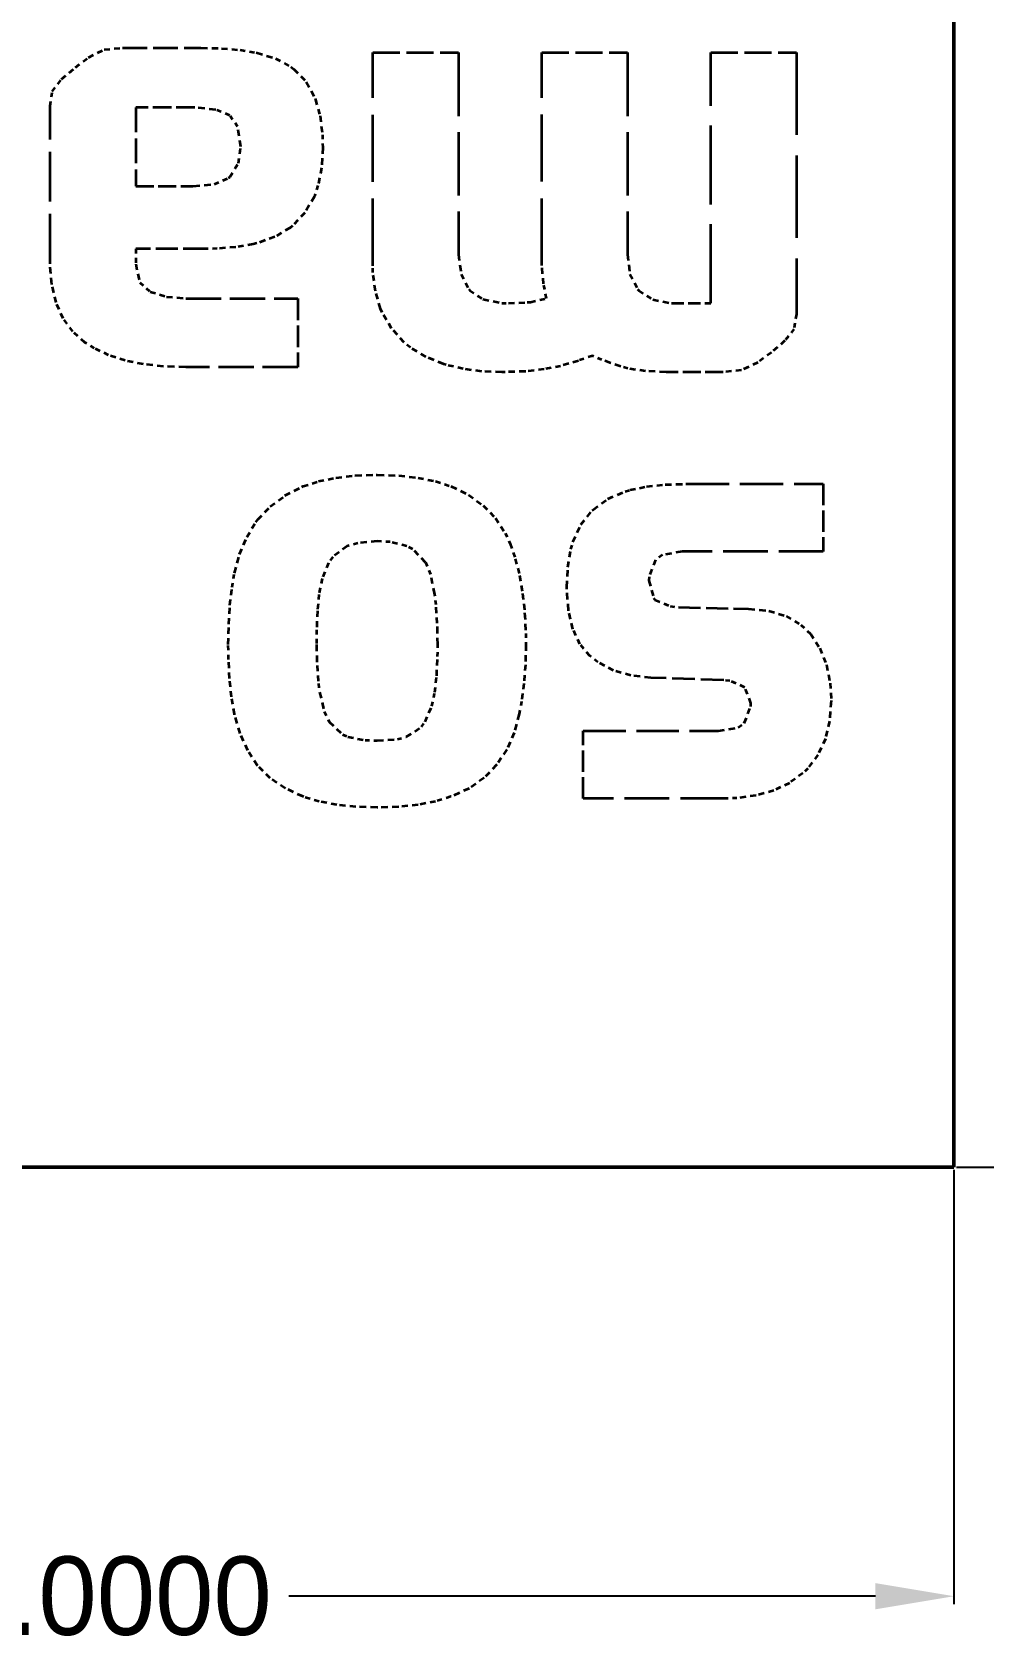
# Model space of a CAD drawing. Header units: millimetres. Extents: x 171 to 615, y 148 to 315.
# Drawn here: x 562.95 to 584.78, y 258.82 to 295.87 of the extents above; entities that cross this region are included whole.
import ezdxf

# ---------------------------------------------------------------- set-up
doc = ezdxf.new("R2010")
doc.units = ezdxf.units.MM
doc.linetypes.add('DASHED', pattern=[0.2067, 0.1654, -0.0413])
doc.layers.add('Hidden (ANSI)', color=7, linetype='DASHED', lineweight=35)
doc.layers.add('Visible (ANSI)', color=7, linetype='Continuous', lineweight=50)
doc.dimstyles.get("Standard").update_dxf_attribs({"dimtxt": 0.18, "dimasz": 0.18, "dimexe": 0.18, "dimexo": 0.0625, "dimgap": 0.09, "dimtad": 0, "dimtih": 1, "dimtoh": 1, "dimdec": 4, "dimzin": 0, "dimdsep": 46, "dimtxsty": 'Standard', "dimcen": 0.09, "dimadec": 0, "dimazin": 0, "dimtfac": 1, "dimtdec": 4, "dimtofl": 0, "dimtmove": 0, "dimatfit": 3, "dimfxl": 1, "dimtolj": 1, "dimtzin": 0, "dimarcsym": 0})

# ---------------------------------------------------------------- blocks, each defined once
blk = doc.blocks.new('*D32')
at = {"color": 0, "lineweight": -2, "transparency": 16777216}
for p, q in [((544.098, 269.778), (544.098, 259.819)), ((584.098, 269.778), (584.098, 259.819)), ((545.898, 259.999), (559.358, 259.999)), ((582.298, 259.999), (568.838, 259.999))]:
    blk.add_line(p, q, dxfattribs=at)
at = {"color": 0, "transparency": 16777216}
for points in [[(545.898, 260.299), (545.898, 259.699), (544.098, 259.999)], [(582.298, 260.299), (582.298, 259.699), (584.098, 259.999)]]:
    blk.add_solid(points, dxfattribs=at)
at = {"layer": 'Defpoints', "color": 0, "transparency": 16777216}
for p in [(544.098, 269.84), (584.098, 269.84), (584.098, 259.999)]:
    blk.add_point(p, dxfattribs=at)
at = {"color": 0, "transparency": 16777216, "insert": (564.098, 259.999), "char_height": 1.8, "attachment_point": 5}
blk.add_mtext('\\A1;40.0000', dxfattribs=at)
blk = doc.blocks.new('*D33')
at = {"color": 0, "lineweight": -2, "transparency": 16777216}
for p, q in [((584.16, 310.089), (595.864, 310.089)), ((595.684, 308.289), (595.684, 290.955)), ((595.684, 271.64), (595.684, 288.975)), ((584.16, 269.84), (595.864, 269.84))]:
    blk.add_line(p, q, dxfattribs=at)
at = {"color": 0, "transparency": 16777216}
for points in [[(595.384, 308.289), (595.984, 308.289), (595.684, 310.089)], [(595.384, 271.64), (595.984, 271.64), (595.684, 269.84)]]:
    blk.add_solid(points, dxfattribs=at)
at = {"layer": 'Defpoints', "color": 0, "transparency": 16777216}
for p in [(584.098, 310.089), (595.684, 310.089), (584.098, 269.84)]:
    blk.add_point(p, dxfattribs=at)
at = {"color": 0, "transparency": 16777216, "insert": (595.684, 289.965), "char_height": 1.8, "attachment_point": 5}
blk.add_mtext('\\A1;40.2489', dxfattribs=at)

msp = doc.modelspace()

# ---------------------------------------------------------------- linework, layer by layer
at = {"layer": 'Hidden (ANSI)', "ltscale": 0.764401}
msp.add_line((564.24521, 295.29731), (564.60421, 295.47681), dxfattribs=at)
at = {"layer": 'Hidden (ANSI)', "ltscale": 0.795644}
msp.add_line((564.60421, 295.47681), (565.02013, 295.51621), dxfattribs=at)
at = {"layer": 'Hidden (ANSI)', "ltscale": 3.427194}
for p, q in [((565.02013, 295.51621), (566.81952, 295.51621)), ((565.3266, 294.14587), (565.3266, 292.34648))]:
    msp.add_line(p, q, dxfattribs=at)
at = {"layer": 'Hidden (ANSI)', "ltscale": 0.909186}
msp.add_line((566.81952, 295.51621), (567.29673, 295.50308), dxfattribs=at)
at = {"layer": 'Hidden (ANSI)', "ltscale": 0.811521}
msp.add_line((567.29673, 295.50308), (567.72141, 295.46806), dxfattribs=at)
at = {"layer": 'Hidden (ANSI)', "ltscale": 0.718258}
msp.add_line((567.72141, 295.46806), (568.09354, 295.40676), dxfattribs=at)
at = {"layer": 'Hidden (ANSI)', "ltscale": 0.870508}
msp.add_line((568.09354, 295.40676), (568.53135, 295.27542), dxfattribs=at)
at = {"layer": 'Hidden (ANSI)', "ltscale": 9.314466}
msp.add_line((570.76417, 290.51645), (570.76417, 295.40676), dxfattribs=at)
at = {"layer": 'Hidden (ANSI)', "ltscale": 3.744072}
for p, q in [((570.76417, 295.40676), (572.72993, 295.40676)), ((574.64315, 295.40676), (576.60891, 295.40676)), ((578.51775, 295.40676), (580.48351, 295.40676))]:
    msp.add_line(p, q, dxfattribs=at)
at = {"layer": 'Hidden (ANSI)', "ltscale": 8.814132}
for p, q in [((572.72993, 295.40676), (572.72993, 290.77913)), ((576.60891, 295.40676), (576.60891, 290.77913))]:
    msp.add_line(p, q, dxfattribs=at)
at = {"layer": 'Hidden (ANSI)', "ltscale": 9.297789}
msp.add_line((574.64315, 290.5252), (574.64315, 295.40676), dxfattribs=at)
at = {"layer": 'Hidden (ANSI)', "ltscale": 10.948894}
msp.add_line((578.51775, 289.65834), (578.51775, 295.40676), dxfattribs=at)
at = {"layer": 'Hidden (ANSI)', "ltscale": 11.424212}
msp.add_line((580.48351, 295.40676), (580.48351, 289.40879), dxfattribs=at)
at = {"layer": 'Hidden (ANSI)', "ltscale": 0.793193}
msp.add_line((563.62352, 294.79821), (563.94312, 295.06527), dxfattribs=at)
at = {"layer": 'Hidden (ANSI)', "ltscale": 0.725433}
msp.add_line((563.94312, 295.06527), (564.24521, 295.29731), dxfattribs=at)
at = {"layer": 'Hidden (ANSI)', "ltscale": 0.768574}
msp.add_line((568.53135, 295.27542), (568.88598, 295.08278), dxfattribs=at)
at = {"layer": 'Hidden (ANSI)', "ltscale": 0.160085}
msp.add_line((568.88598, 295.08278), (568.95165, 295.03025), dxfattribs=at)
at = {"layer": 'Hidden (ANSI)', "ltscale": 0.784157}
for p, q in [((568.95165, 295.03025), (569.2406, 294.73692)), ((577.02045, 288.09975), (576.61329, 288.16104))]:
    msp.add_line(p, q, dxfattribs=at)
at = {"layer": 'Hidden (ANSI)', "ltscale": 0.667013}
msp.add_line((563.41338, 294.51801), (563.62352, 294.79821), dxfattribs=at)
at = {"layer": 'Hidden (ANSI)', "ltscale": 0.820553}
for p, q in [((569.2406, 294.73692), (569.44199, 294.35602)), ((571.48656, 288.75646), (571.1976, 289.07606))]:
    msp.add_line(p, q, dxfattribs=at)
at = {"layer": 'Hidden (ANSI)', "ltscale": 0.641509}
msp.add_line((563.36084, 294.18528), (563.41338, 294.51801), dxfattribs=at)
at = {"layer": 'Hidden (ANSI)', "ltscale": 0.060608}
msp.add_line((569.44199, 294.35602), (569.45075, 294.32538), dxfattribs=at)
at = {"layer": 'Hidden (ANSI)', "ltscale": 0.73642}
msp.add_line((569.45075, 294.32538), (569.55582, 293.95324), dxfattribs=at)
at = {"layer": 'Hidden (ANSI)', "ltscale": 6.896182}
msp.add_line((563.36084, 290.56461), (563.36084, 294.18528), dxfattribs=at)
at = {"layer": 'Hidden (ANSI)', "ltscale": 2.576624}
msp.add_line((566.67942, 294.14587), (565.3266, 294.14587), dxfattribs=at)
at = {"layer": 'Hidden (ANSI)', "ltscale": 0.921755}
msp.add_line((567.16101, 294.09772), (566.67942, 294.14587), dxfattribs=at)
at = {"layer": 'Hidden (ANSI)', "ltscale": 0.665761}
msp.add_line((567.48499, 293.96637), (567.16101, 294.09772), dxfattribs=at)
at = {"layer": 'Hidden (ANSI)', "ltscale": 0.592198}
msp.add_line((567.66449, 293.71245), (567.48499, 293.96637), dxfattribs=at)
at = {"layer": 'Hidden (ANSI)', "ltscale": 0.831495}
msp.add_line((569.55582, 293.95324), (569.60836, 293.51981), dxfattribs=at)
at = {"layer": 'Hidden (ANSI)', "ltscale": 0.902084}
msp.add_line((567.73454, 293.24399), (567.66449, 293.71245), dxfattribs=at)
at = {"layer": 'Hidden (ANSI)', "ltscale": 0.550521}
msp.add_line((569.60836, 293.51981), (569.61712, 293.23086), dxfattribs=at)
at = {"layer": 'Hidden (ANSI)', "ltscale": 0.715736}
msp.add_line((567.682, 292.87185), (567.73454, 293.24399), dxfattribs=at)
at = {"layer": 'Hidden (ANSI)', "ltscale": 0.893565}
msp.add_line((569.61712, 293.23086), (569.59085, 292.7624), dxfattribs=at)
at = {"layer": 'Hidden (ANSI)', "ltscale": 0.715007}
msp.add_line((567.48499, 292.55225), (567.682, 292.87185), dxfattribs=at)
at = {"layer": 'Hidden (ANSI)', "ltscale": 0.791438}
msp.add_line((569.59085, 292.7624), (569.50766, 292.35524), dxfattribs=at)
at = {"layer": 'Hidden (ANSI)', "ltscale": 0.937574}
msp.add_line((566.64002, 292.34648), (567.13037, 292.39026), dxfattribs=at)
at = {"layer": 'Hidden (ANSI)', "ltscale": 0.683182}
msp.add_line((567.13037, 292.39026), (567.45872, 292.53474), dxfattribs=at)
at = {"layer": 'Hidden (ANSI)', "ltscale": 0.060033}
msp.add_line((567.45872, 292.53474), (567.48499, 292.55225), dxfattribs=at)
at = {"layer": 'Hidden (ANSI)', "ltscale": 2.501574}
for p, q in [((565.3266, 292.34648), (566.64002, 292.34648)), ((578.80671, 288.07786), (577.49328, 288.07786))]:
    msp.add_line(p, q, dxfattribs=at)
at = {"layer": 'Hidden (ANSI)', "ltscale": 0.829444}
msp.add_line((569.42448, 292.11007), (569.20558, 291.73355), dxfattribs=at)
at = {"layer": 'Hidden (ANSI)', "ltscale": 0.493025}
msp.add_line((569.50766, 292.35524), (569.42448, 292.11007), dxfattribs=at)
at = {"layer": 'Hidden (ANSI)', "ltscale": 0.790383}
msp.add_line((569.20558, 291.73355), (568.921, 291.43147), dxfattribs=at)
at = {"layer": 'Hidden (ANSI)', "ltscale": 0.773624}
msp.add_line((568.86846, 291.38768), (568.51822, 291.18191), dxfattribs=at)
at = {"layer": 'Hidden (ANSI)', "ltscale": 0.130158}
msp.add_line((568.921, 291.43147), (568.86846, 291.38768), dxfattribs=at)
at = {"layer": 'Hidden (ANSI)', "ltscale": 3.026926}
msp.add_line((566.91584, 290.9061), (565.3266, 290.9061), dxfattribs=at)
at = {"layer": 'Hidden (ANSI)', "ltscale": 0.658674}
msp.add_line((565.3266, 290.9061), (565.3266, 290.56023), dxfattribs=at)
at = {"layer": 'Hidden (ANSI)', "ltscale": 0.525318}
for p, q in [((567.19166, 290.91047), (566.91584, 290.9061)), ((572.25272, 281.55452), (572.2571, 281.83034))]:
    msp.add_line(p, q, dxfattribs=at)
at = {"layer": 'Hidden (ANSI)', "ltscale": 0.828143}
for p, q in [((567.62509, 290.9455), (567.19166, 290.91047)), ((574.26664, 281.36626), (574.23161, 280.93283))]:
    msp.add_line(p, q, dxfattribs=at)
at = {"layer": 'Hidden (ANSI)', "ltscale": 0.770381}
msp.add_line((568.02349, 291.01555), (567.62509, 290.9455), dxfattribs=at)
at = {"layer": 'Hidden (ANSI)', "ltscale": 0.161812}
msp.add_line((568.10668, 291.03306), (568.02349, 291.01555), dxfattribs=at)
at = {"layer": 'Hidden (ANSI)', "ltscale": 0.833458}
msp.add_line((568.51822, 291.18191), (568.10668, 291.03306), dxfattribs=at)
at = {"layer": 'Hidden (ANSI)', "ltscale": 0.911935}
msp.add_line((563.40024, 290.08739), (563.36084, 290.56461), dxfattribs=at)
at = {"layer": 'Hidden (ANSI)', "ltscale": 0.827514}
msp.add_line((565.3266, 290.56023), (565.41854, 290.13555), dxfattribs=at)
at = {"layer": 'Hidden (ANSI)', "ltscale": 0.291881}
msp.add_line((570.76855, 290.36321), (570.76417, 290.51645), dxfattribs=at)
at = {"layer": 'Hidden (ANSI)', "ltscale": 0.87497}
msp.add_line((572.72993, 290.77913), (572.79122, 290.32381), dxfattribs=at)
at = {"layer": 'Hidden (ANSI)', "ltscale": 0.812249}
msp.add_line((574.68255, 290.10053), (574.64315, 290.5252), dxfattribs=at)
at = {"layer": 'Hidden (ANSI)', "ltscale": 0.873896}
msp.add_line((576.60891, 290.77913), (576.66582, 290.32381), dxfattribs=at)
at = {"layer": 'Hidden (ANSI)', "ltscale": 0.824272}
for p, q in [((570.82547, 289.93416), (570.76855, 290.36321)), ((573.26406, 288.09537), (572.835, 288.15228))]:
    msp.add_line(p, q, dxfattribs=at)
at = {"layer": 'Hidden (ANSI)', "ltscale": 0.730876}
for p, q in [((572.79122, 290.32381), (572.96635, 289.98232)), ((576.66582, 290.32381), (576.84095, 289.98232))]:
    msp.add_line(p, q, dxfattribs=at)
at = {"layer": 'Hidden (ANSI)', "ltscale": 0.814983}
msp.add_line((563.50094, 289.67148), (563.40024, 290.08739), dxfattribs=at)
at = {"layer": 'Hidden (ANSI)', "ltscale": 0.614156}
msp.add_line((565.41854, 290.13555), (565.65933, 289.92103), dxfattribs=at)
at = {"layer": 'Hidden (ANSI)', "ltscale": 0.749104}
msp.add_line((565.65933, 289.92103), (566.03585, 289.8072), dxfattribs=at)
at = {"layer": 'Hidden (ANSI)', "ltscale": 0.837162}
msp.add_line((566.03585, 289.8072), (566.47365, 289.7678), dxfattribs=at)
at = {"layer": 'Hidden (ANSI)', "ltscale": 4.903182}
for p, q in [((566.47365, 289.7678), (569.04796, 289.7678)), ((569.04796, 288.19169), (566.47365, 288.19169))]:
    msp.add_line(p, q, dxfattribs=at)
at = {"layer": 'Hidden (ANSI)', "ltscale": 3.001909}
msp.add_line((569.04796, 289.7678), (569.04796, 288.19169), dxfattribs=at)
at = {"layer": 'Hidden (ANSI)', "ltscale": 0.799436}
for p, q in [((570.94367, 289.53138), (570.82547, 289.93416)), ((576.68771, 281.11671), (576.28493, 281.23492))]:
    msp.add_line(p, q, dxfattribs=at)
at = {"layer": 'Hidden (ANSI)', "ltscale": 0.083289}
msp.add_line((572.96635, 289.98232), (572.99261, 289.9473), dxfattribs=at)
at = {"layer": 'Hidden (ANSI)', "ltscale": 0.679867}
msp.add_line((572.99261, 289.9473), (573.29032, 289.75028), dxfattribs=at)
at = {"layer": 'Hidden (ANSI)', "ltscale": 0.7262}
msp.add_line((574.38047, 289.68461), (574.7526, 289.7678), dxfattribs=at)
at = {"layer": 'Hidden (ANSI)', "ltscale": 0.64755}
msp.add_line((574.7526, 289.7678), (574.68255, 290.10053), dxfattribs=at)
at = {"layer": 'Hidden (ANSI)', "ltscale": 0.088544}
msp.add_line((576.84095, 289.98232), (576.87159, 289.9473), dxfattribs=at)
at = {"layer": 'Hidden (ANSI)', "ltscale": 0.716901}
msp.add_line((576.87159, 289.9473), (577.18682, 289.74153), dxfattribs=at)
at = {"layer": 'Hidden (ANSI)', "ltscale": 0.757687}
msp.add_line((563.66293, 289.3081), (563.50094, 289.67148), dxfattribs=at)
at = {"layer": 'Hidden (ANSI)', "ltscale": 0.182787}
msp.add_line((570.98308, 289.44382), (570.94367, 289.53138), dxfattribs=at)
at = {"layer": 'Hidden (ANSI)', "ltscale": 0.810835}
msp.add_line((571.1976, 289.07606), (570.98308, 289.44382), dxfattribs=at)
at = {"layer": 'Hidden (ANSI)', "ltscale": 0.84213}
msp.add_line((573.29032, 289.75028), (573.72375, 289.66272), dxfattribs=at)
at = {"layer": 'Hidden (ANSI)', "ltscale": 0.300217}
msp.add_line((573.72375, 289.66272), (573.88137, 289.65834), dxfattribs=at)
at = {"layer": 'Hidden (ANSI)', "ltscale": 0.818177}
msp.add_line((573.88137, 289.65834), (574.31042, 289.68023), dxfattribs=at)
at = {"layer": 'Hidden (ANSI)', "ltscale": 0.133583}
msp.add_line((574.31042, 289.68023), (574.38047, 289.68461), dxfattribs=at)
at = {"layer": 'Hidden (ANSI)', "ltscale": 0.840519}
msp.add_line((577.18682, 289.74153), (577.62025, 289.65834), dxfattribs=at)
at = {"layer": 'Hidden (ANSI)', "ltscale": 1.709377}
msp.add_line((577.62025, 289.65834), (578.51775, 289.65834), dxfattribs=at)
at = {"layer": 'Hidden (ANSI)', "ltscale": 0.667534}
msp.add_line((580.48351, 289.40879), (580.42659, 289.06292), dxfattribs=at)
at = {"layer": 'Hidden (ANSI)', "ltscale": 0.710471}
msp.add_line((563.88183, 289.00601), (563.66293, 289.3081), dxfattribs=at)
at = {"layer": 'Hidden (ANSI)', "ltscale": 0.635465}
msp.add_line((580.42659, 289.06292), (580.22082, 288.80024), dxfattribs=at)
at = {"layer": 'Hidden (ANSI)', "ltscale": 0.71457}
msp.add_line((564.16203, 288.75646), (563.88183, 289.00601), dxfattribs=at)
at = {"layer": 'Hidden (ANSI)', "ltscale": 0.471915}
msp.add_line((564.37218, 288.62512), (564.16203, 288.75646), dxfattribs=at)
at = {"layer": 'Hidden (ANSI)', "ltscale": 0.343722}
msp.add_line((571.62665, 288.64263), (571.48656, 288.75646), dxfattribs=at)
at = {"layer": 'Hidden (ANSI)', "ltscale": 0.785928}
for p, q in [((580.22082, 288.80024), (579.90998, 288.5288)), ((569.48577, 281.34437), (569.51642, 280.93283))]:
    msp.add_line(p, q, dxfattribs=at)
at = {"layer": 'Hidden (ANSI)', "ltscale": 0.701163}
msp.add_line((564.70491, 288.46751), (564.37218, 288.62512), dxfattribs=at)
at = {"layer": 'Hidden (ANSI)', "ltscale": 0.754099}
msp.add_line((565.08142, 288.34492), (564.70491, 288.46751), dxfattribs=at)
at = {"layer": 'Hidden (ANSI)', "ltscale": 0.817624}
msp.add_line((565.50172, 288.25736), (565.08142, 288.34492), dxfattribs=at)
at = {"layer": 'Hidden (ANSI)', "ltscale": 0.789327}
msp.add_line((571.98128, 288.4281), (571.62665, 288.64263), dxfattribs=at)
at = {"layer": 'Hidden (ANSI)', "ltscale": 0.856254}
msp.add_line((572.3972, 288.25736), (571.98128, 288.4281), dxfattribs=at)
at = {"layer": 'Hidden (ANSI)', "ltscale": 0.825789}
for p, q in [((575.48812, 288.34054), (575.0722, 288.21795)), ((581.17087, 281.37064), (581.25843, 280.94596))]:
    msp.add_line(p, q, dxfattribs=at)
at = {"layer": 'Hidden (ANSI)', "ltscale": 0.638249}
msp.add_line((575.80334, 288.45437), (575.48812, 288.34054), dxfattribs=at)
at = {"layer": 'Hidden (ANSI)', "ltscale": 0.447801}
msp.add_line((576.01787, 288.35805), (575.80334, 288.45437), dxfattribs=at)
at = {"layer": 'Hidden (ANSI)', "ltscale": 0.883392}
msp.add_line((576.45568, 288.20482), (576.01787, 288.35805), dxfattribs=at)
at = {"layer": 'Hidden (ANSI)', "ltscale": 0.794376}
msp.add_line((579.59914, 288.30114), (579.22262, 288.12164), dxfattribs=at)
at = {"layer": 'Hidden (ANSI)', "ltscale": 0.733772}
for p, q in [((579.90998, 288.5288), (579.59914, 288.30114)), ((580.63236, 278.87951), (580.32152, 278.65185))]:
    msp.add_line(p, q, dxfattribs=at)
at = {"layer": 'Hidden (ANSI)', "ltscale": 0.888572}
msp.add_line((565.9658, 288.2092), (565.50172, 288.25736), dxfattribs=at)
at = {"layer": 'Hidden (ANSI)', "ltscale": 0.967789}
msp.add_line((566.47365, 288.19169), (565.9658, 288.2092), dxfattribs=at)
at = {"layer": 'Hidden (ANSI)', "ltscale": 0.103047}
msp.add_line((572.44973, 288.24422), (572.3972, 288.25736), dxfattribs=at)
at = {"layer": 'Hidden (ANSI)', "ltscale": 0.75433}
msp.add_line((572.835, 288.15228), (572.44973, 288.24422), dxfattribs=at)
at = {"layer": 'Hidden (ANSI)', "ltscale": 0.884454}
msp.add_line((573.72813, 288.07786), (573.26406, 288.09537), dxfattribs=at)
at = {"layer": 'Hidden (ANSI)', "ltscale": 0.141662}
msp.add_line((573.80256, 288.07786), (573.72813, 288.07786), dxfattribs=at)
at = {"layer": 'Hidden (ANSI)', "ltscale": 0.90112}
msp.add_line((574.27539, 288.09537), (573.80256, 288.07786), dxfattribs=at)
at = {"layer": 'Hidden (ANSI)', "ltscale": 0.805674}
msp.add_line((574.69569, 288.14353), (574.27539, 288.09537), dxfattribs=at)
at = {"layer": 'Hidden (ANSI)', "ltscale": 0.730924}
for p, q in [((575.0722, 288.21795), (574.69569, 288.14353)), ((576.6702, 285.37658), (577.04672, 285.45101))]:
    msp.add_line(p, q, dxfattribs=at)
at = {"layer": 'Hidden (ANSI)', "ltscale": 0.311468}
msp.add_line((576.61329, 288.16104), (576.45568, 288.20482), dxfattribs=at)
at = {"layer": 'Hidden (ANSI)', "ltscale": 0.901467}
msp.add_line((577.49328, 288.07786), (577.02045, 288.09975), dxfattribs=at)
at = {"layer": 'Hidden (ANSI)', "ltscale": 0.796474}
for p, q in [((579.22262, 288.12164), (578.80671, 288.07786)), ((567.52439, 280.63074), (567.48061, 281.04666))]:
    msp.add_line(p, q, dxfattribs=at)
at = {"layer": 'Hidden (ANSI)', "ltscale": 0.848054}
msp.add_line((569.91482, 285.6524), (570.35701, 285.70494), dxfattribs=at)
at = {"layer": 'Hidden (ANSI)', "ltscale": 0.92612}
msp.add_line((570.35701, 285.70494), (570.84298, 285.72245), dxfattribs=at)
at = {"layer": 'Hidden (ANSI)', "ltscale": 0.049933}
msp.add_line((570.84298, 285.72245), (570.86925, 285.72245), dxfattribs=at)
at = {"layer": 'Hidden (ANSI)', "ltscale": 0.942787}
msp.add_line((570.86925, 285.72245), (571.36397, 285.70494), dxfattribs=at)
at = {"layer": 'Hidden (ANSI)', "ltscale": 0.847111}
for p, q in [((571.36397, 285.70494), (571.80616, 285.65678)), ((574.20096, 282.99928), (574.24912, 282.5571)), ((570.3789, 278.10459), (569.93672, 278.15275)), ((571.80616, 278.15275), (571.36397, 278.10459))]:
    msp.add_line(p, q, dxfattribs=at)
at = {"layer": 'Hidden (ANSI)', "ltscale": 0.835333}
msp.add_line((568.75026, 285.24524), (569.1399, 285.44663), dxfattribs=at)
at = {"layer": 'Hidden (ANSI)', "ltscale": 0.063407}
msp.add_line((569.1399, 285.44663), (569.17055, 285.45976), dxfattribs=at)
at = {"layer": 'Hidden (ANSI)', "ltscale": 0.701361}
for p, q in [((569.17055, 285.45976), (569.5208, 285.57359)), ((572.20456, 285.57359), (572.55481, 285.45976))]:
    msp.add_line(p, q, dxfattribs=at)
at = {"layer": 'Hidden (ANSI)', "ltscale": 0.765265}
msp.add_line((569.5208, 285.57359), (569.91482, 285.6524), dxfattribs=at)
at = {"layer": 'Hidden (ANSI)', "ltscale": 0.775105}
msp.add_line((571.80616, 285.65678), (572.20456, 285.57359), dxfattribs=at)
at = {"layer": 'Hidden (ANSI)', "ltscale": 0.008239}
for p, q in [((572.55481, 285.45976), (572.55919, 285.45976)), ((572.56356, 278.34101), (572.55919, 278.34101))]:
    msp.add_line(p, q, dxfattribs=at)
at = {"layer": 'Hidden (ANSI)', "ltscale": 0.846454}
msp.add_line((572.55919, 285.45976), (572.95759, 285.26275), dxfattribs=at)
at = {"layer": 'Hidden (ANSI)', "ltscale": 0.825495}
msp.add_line((576.15797, 285.17081), (576.55637, 285.34156), dxfattribs=at)
at = {"layer": 'Hidden (ANSI)', "ltscale": 0.226743}
msp.add_line((576.55637, 285.34156), (576.6702, 285.37658), dxfattribs=at)
at = {"layer": 'Hidden (ANSI)', "ltscale": 0.813959}
msp.add_line((577.04672, 285.45101), (577.47139, 285.49917), dxfattribs=at)
at = {"layer": 'Hidden (ANSI)', "ltscale": 0.90085}
msp.add_line((577.47139, 285.49917), (577.94422, 285.5123), dxfattribs=at)
at = {"layer": 'Hidden (ANSI)', "ltscale": 6.012257}
msp.add_line((577.94422, 285.5123), (581.10082, 285.5123), dxfattribs=at)
at = {"layer": 'Hidden (ANSI)', "ltscale": 2.951875}
for p, q in [((581.10082, 285.5123), (581.10082, 283.96246)), ((575.59319, 278.29723), (575.59319, 279.84707))]:
    msp.add_line(p, q, dxfattribs=at)
at = {"layer": 'Hidden (ANSI)', "ltscale": 0.784334}
msp.add_line((568.12857, 284.69798), (568.41314, 284.99569), dxfattribs=at)
at = {"layer": 'Hidden (ANSI)', "ltscale": 0.798784}
msp.add_line((568.41314, 284.99569), (568.75026, 285.24524), dxfattribs=at)
at = {"layer": 'Hidden (ANSI)', "ltscale": 0.800609}
msp.add_line((572.95759, 285.26275), (573.29908, 285.01758), dxfattribs=at)
at = {"layer": 'Hidden (ANSI)', "ltscale": 0.766536}
for p, q in [((573.29908, 285.01758), (573.57928, 284.72863)), ((573.59679, 279.05901), (573.31659, 278.77006))]:
    msp.add_line(p, q, dxfattribs=at)
at = {"layer": 'Hidden (ANSI)', "ltscale": 0.782204}
msp.add_line((575.82523, 284.93002), (576.15797, 285.17081), dxfattribs=at)
at = {"layer": 'Hidden (ANSI)', "ltscale": 0.763628}
msp.add_line((567.87464, 284.2952), (568.08479, 284.63669), dxfattribs=at)
at = {"layer": 'Hidden (ANSI)', "ltscale": 0.143368}
msp.add_line((568.08479, 284.63669), (568.12857, 284.69798), dxfattribs=at)
at = {"layer": 'Hidden (ANSI)', "ltscale": 0.777031}
msp.add_line((573.57928, 284.72863), (573.80256, 284.38713), dxfattribs=at)
at = {"layer": 'Hidden (ANSI)', "ltscale": 0.828102}
msp.add_line((575.35678, 284.18574), (575.54066, 284.57977), dxfattribs=at)
at = {"layer": 'Hidden (ANSI)', "ltscale": 0.789107}
for p, q in [((575.54066, 284.57977), (575.79896, 284.90375)), ((567.48937, 282.73222), (567.53753, 283.14376))]:
    msp.add_line(p, q, dxfattribs=at)
at = {"layer": 'Hidden (ANSI)', "ltscale": 0.070658}
msp.add_line((575.79896, 284.90375), (575.82523, 284.93002), dxfattribs=at)
at = {"layer": 'Hidden (ANSI)', "ltscale": 0.814557}
msp.add_line((567.70827, 283.90117), (567.87464, 284.2952), dxfattribs=at)
at = {"layer": 'Hidden (ANSI)', "ltscale": 0.514756}
msp.add_line((573.80256, 284.38713), (573.91639, 284.14196), dxfattribs=at)
at = {"layer": 'Hidden (ANSI)', "ltscale": 0.863652}
msp.add_line((567.59006, 283.46336), (567.70827, 283.90117), dxfattribs=at)
at = {"layer": 'Hidden (ANSI)', "ltscale": 0.328521}
for p, q in [((569.84915, 283.83987), (569.74846, 283.69978)), ((579.1482, 279.92587), (579.28829, 280.02657))]:
    msp.add_line(p, q, dxfattribs=at)
at = {"layer": 'Hidden (ANSI)', "ltscale": 0.780424}
msp.add_line((570.17751, 284.08505), (569.84915, 283.83987), dxfattribs=at)
at = {"layer": 'Hidden (ANSI)', "ltscale": 0.477553}
msp.add_line((570.4183, 284.1551), (570.17751, 284.08505), dxfattribs=at)
at = {"layer": 'Hidden (ANSI)', "ltscale": 0.862847}
msp.add_line((570.86925, 284.19888), (570.4183, 284.1551), dxfattribs=at)
at = {"layer": 'Hidden (ANSI)', "ltscale": 0.567926}
msp.add_line((571.16696, 284.18137), (570.86925, 284.19888), dxfattribs=at)
at = {"layer": 'Hidden (ANSI)', "ltscale": 0.748222}
for p, q in [((571.54785, 284.08505), (571.16696, 284.18137)), ((574.0346, 283.79609), (574.13092, 283.4152))]:
    msp.add_line(p, q, dxfattribs=at)
at = {"layer": 'Hidden (ANSI)', "ltscale": 0.290807}
msp.add_line((571.68357, 284.015), (571.54785, 284.08505), dxfattribs=at)
at = {"layer": 'Hidden (ANSI)', "ltscale": 0.801911}
msp.add_line((571.9769, 283.71291), (571.68357, 284.015), dxfattribs=at)
at = {"layer": 'Hidden (ANSI)', "ltscale": 0.696087}
msp.add_line((573.91639, 284.14196), (574.0346, 283.79609), dxfattribs=at)
at = {"layer": 'Hidden (ANSI)', "ltscale": 0.793675}
for p, q in [((575.24295, 283.60346), (575.30862, 284.015)), ((572.24396, 282.32068), (572.21769, 282.7366))]:
    msp.add_line(p, q, dxfattribs=at)
at = {"layer": 'Hidden (ANSI)', "ltscale": 0.337806}
msp.add_line((575.30862, 284.015), (575.35678, 284.18574), dxfattribs=at)
at = {"layer": 'Hidden (ANSI)', "ltscale": 0.370208}
msp.add_line((577.4101, 283.88366), (577.25249, 283.76983), dxfattribs=at)
at = {"layer": 'Hidden (ANSI)', "ltscale": 0.871825}
msp.add_line((577.86104, 283.96246), (577.4101, 283.88366), dxfattribs=at)
at = {"layer": 'Hidden (ANSI)', "ltscale": 6.170696}
msp.add_line((581.10082, 283.96246), (577.86104, 283.96246), dxfattribs=at)
at = {"layer": 'Hidden (ANSI)', "ltscale": 0.736986}
msp.add_line((569.74846, 283.69978), (569.60398, 283.34077), dxfattribs=at)
at = {"layer": 'Hidden (ANSI)', "ltscale": 0.579139}
msp.add_line((572.09511, 283.43271), (571.9769, 283.71291), dxfattribs=at)
at = {"layer": 'Hidden (ANSI)', "ltscale": 0.876914}
msp.add_line((575.21668, 283.14376), (575.24295, 283.60346), dxfattribs=at)
at = {"layer": 'Hidden (ANSI)', "ltscale": 0.786592}
msp.add_line((577.25249, 283.76983), (577.10363, 283.38455), dxfattribs=at)
at = {"layer": 'Hidden (ANSI)', "ltscale": 0.616811}
msp.add_line((567.53753, 283.14376), (567.59006, 283.46336), dxfattribs=at)
at = {"layer": 'Hidden (ANSI)', "ltscale": 0.706398}
msp.add_line((569.60398, 283.34077), (569.52955, 282.97739), dxfattribs=at)
at = {"layer": 'Hidden (ANSI)', "ltscale": 0.884651}
msp.add_line((572.18705, 282.97739), (572.09511, 283.43271), dxfattribs=at)
at = {"layer": 'Hidden (ANSI)', "ltscale": 0.803254}
msp.add_line((574.13092, 283.4152), (574.20096, 282.99928), dxfattribs=at)
at = {"layer": 'Hidden (ANSI)', "ltscale": 0.091628}
msp.add_line((575.21668, 283.0956), (575.21668, 283.14376), dxfattribs=at)
at = {"layer": 'Hidden (ANSI)', "ltscale": 0.166887}
msp.add_line((577.10363, 283.38455), (577.09925, 283.29699), dxfattribs=at)
at = {"layer": 'Hidden (ANSI)', "ltscale": 0.794901}
msp.add_line((577.09925, 283.29699), (577.20871, 282.89421), dxfattribs=at)
at = {"layer": 'Hidden (ANSI)', "ltscale": 0.835291}
msp.add_line((567.4631, 282.29441), (567.48937, 282.73222), dxfattribs=at)
at = {"layer": 'Hidden (ANSI)', "ltscale": 0.71184}
msp.add_line((569.52955, 282.97739), (569.49453, 282.60526), dxfattribs=at)
at = {"layer": 'Hidden (ANSI)', "ltscale": 0.46224}
msp.add_line((572.21769, 282.7366), (572.18705, 282.97739), dxfattribs=at)
at = {"layer": 'Hidden (ANSI)', "ltscale": 0.936869}
msp.add_line((575.25608, 282.60526), (575.21668, 283.0956), dxfattribs=at)
at = {"layer": 'Hidden (ANSI)', "ltscale": 0.094978}
msp.add_line((577.20871, 282.89421), (577.23935, 282.85481), dxfattribs=at)
at = {"layer": 'Hidden (ANSI)', "ltscale": 0.717095}
msp.add_line((577.23935, 282.85481), (577.58522, 282.70595), dxfattribs=at)
at = {"layer": 'Hidden (ANSI)', "ltscale": 0.842791}
msp.add_line((569.49453, 282.60526), (569.47702, 282.16307), dxfattribs=at)
at = {"layer": 'Hidden (ANSI)', "ltscale": 0.910218}
msp.add_line((574.24912, 282.5571), (574.27539, 282.07989), dxfattribs=at)
at = {"layer": 'Hidden (ANSI)', "ltscale": 0.823091}
msp.add_line((575.35678, 282.18496), (575.25608, 282.60526), dxfattribs=at)
at = {"layer": 'Hidden (ANSI)', "ltscale": 0.368325}
msp.add_line((577.58522, 282.70595), (577.77786, 282.68844), dxfattribs=at)
at = {"layer": 'Hidden (ANSI)', "ltscale": 3.061417}
msp.add_line((577.77786, 282.68844), (579.38461, 282.64466), dxfattribs=at)
at = {"layer": 'Hidden (ANSI)', "ltscale": 0.896052}
msp.add_line((579.38461, 282.64466), (579.85307, 282.60088), dxfattribs=at)
at = {"layer": 'Hidden (ANSI)', "ltscale": 0.79385}
msp.add_line((579.85307, 282.60088), (580.25147, 282.47829), dxfattribs=at)
at = {"layer": 'Hidden (ANSI)', "ltscale": 0.743608}
msp.add_line((580.25147, 282.47829), (580.58858, 282.28128), dxfattribs=at)
at = {"layer": 'Hidden (ANSI)', "ltscale": 0.884179}
msp.add_line((567.44997, 281.83034), (567.4631, 282.29441), dxfattribs=at)
at = {"layer": 'Hidden (ANSI)', "ltscale": 0.633712}
msp.add_line((569.47702, 282.16307), (569.47264, 281.83034), dxfattribs=at)
at = {"layer": 'Hidden (ANSI)', "ltscale": 0.934193}
for p, q in [((572.2571, 281.83034), (572.24396, 282.32068)), ((570.86925, 278.09146), (570.3789, 278.10459))]:
    msp.add_line(p, q, dxfattribs=at)
at = {"layer": 'Hidden (ANSI)', "ltscale": 0.475218}
msp.add_line((574.27539, 282.07989), (574.27539, 281.83034), dxfattribs=at)
at = {"layer": 'Hidden (ANSI)', "ltscale": 0.727348}
msp.add_line((575.51877, 281.83909), (575.35678, 282.18496), dxfattribs=at)
at = {"layer": 'Hidden (ANSI)', "ltscale": 0.589668}
msp.add_line((580.58858, 282.28128), (580.81187, 282.06675), dxfattribs=at)
at = {"layer": 'Hidden (ANSI)', "ltscale": 0.735428}
msp.add_line((580.81187, 282.06675), (581.02201, 281.74277), dxfattribs=at)
at = {"layer": 'Hidden (ANSI)', "ltscale": 0.650549}
msp.add_line((567.45872, 281.48885), (567.44997, 281.83034), dxfattribs=at)
at = {"layer": 'Hidden (ANSI)', "ltscale": 0.925857}
for p, q in [((569.47264, 281.83034), (569.48577, 281.34437)), ((571.36397, 278.10459), (570.878, 278.09146))]:
    msp.add_line(p, q, dxfattribs=at)
at = {"layer": 'Hidden (ANSI)', "ltscale": 0.883982}
msp.add_line((574.27539, 281.83034), (574.26664, 281.36626), dxfattribs=at)
at = {"layer": 'Hidden (ANSI)', "ltscale": 0.669354}
msp.add_line((575.74205, 281.56765), (575.51877, 281.83909), dxfattribs=at)
at = {"layer": 'Hidden (ANSI)', "ltscale": 0.763309}
msp.add_line((581.02201, 281.74277), (581.17087, 281.37064), dxfattribs=at)
at = {"layer": 'Hidden (ANSI)', "ltscale": 0.843162}
msp.add_line((567.48061, 281.04666), (567.45872, 281.48885), dxfattribs=at)
at = {"layer": 'Hidden (ANSI)', "ltscale": 0.851491}
msp.add_line((572.23083, 281.10795), (572.25272, 281.55452), dxfattribs=at)
at = {"layer": 'Hidden (ANSI)', "ltscale": 0.451897}
msp.add_line((575.93031, 281.42317), (575.74205, 281.56765), dxfattribs=at)
at = {"layer": 'Hidden (ANSI)', "ltscale": 0.764629}
for p, q in [((576.28493, 281.23492), (575.93031, 281.42317)), ((581.14898, 279.66319), (580.97823, 279.29981))]:
    msp.add_line(p, q, dxfattribs=at)
at = {"layer": 'Hidden (ANSI)', "ltscale": 0.378472}
msp.add_line((569.51642, 280.93283), (569.54269, 280.73582), dxfattribs=at)
at = {"layer": 'Hidden (ANSI)', "ltscale": 0.713596}
msp.add_line((572.18705, 280.73582), (572.23083, 281.10795), dxfattribs=at)
at = {"layer": 'Hidden (ANSI)', "ltscale": 0.790119}
msp.add_line((574.23161, 280.93283), (574.17907, 280.52129), dxfattribs=at)
at = {"layer": 'Hidden (ANSI)', "ltscale": 0.871985}
msp.add_line((577.14303, 281.06855), (576.68771, 281.11671), dxfattribs=at)
at = {"layer": 'Hidden (ANSI)', "ltscale": 3.187209}
msp.add_line((578.81546, 281.01164), (577.14303, 281.06855), dxfattribs=at)
at = {"layer": 'Hidden (ANSI)', "ltscale": 0.267915}
msp.add_line((578.95556, 280.9985), (578.81546, 281.01164), dxfattribs=at)
at = {"layer": 'Hidden (ANSI)', "ltscale": 0.720432}
msp.add_line((579.30143, 280.84527), (578.95556, 280.9985), dxfattribs=at)
at = {"layer": 'Hidden (ANSI)', "ltscale": 0.768212}
msp.add_line((581.25843, 280.94596), (581.28032, 280.54318), dxfattribs=at)
at = {"layer": 'Hidden (ANSI)', "ltscale": 0.760754}
msp.add_line((567.59006, 280.23672), (567.52439, 280.63074), dxfattribs=at)
at = {"layer": 'Hidden (ANSI)', "ltscale": 0.875645}
msp.add_line((569.54269, 280.73582), (569.65214, 280.28925), dxfattribs=at)
at = {"layer": 'Hidden (ANSI)', "ltscale": 0.621359}
msp.add_line((572.12138, 280.41622), (572.18705, 280.73582), dxfattribs=at)
at = {"layer": 'Hidden (ANSI)', "ltscale": 0.552664}
msp.add_line((574.17907, 280.52129), (574.12216, 280.23672), dxfattribs=at)
at = {"layer": 'Hidden (ANSI)', "ltscale": 0.733914}
msp.add_line((579.44153, 280.48627), (579.30143, 280.84527), dxfattribs=at)
at = {"layer": 'Hidden (ANSI)', "ltscale": 0.894654}
msp.add_line((581.28032, 280.54318), (581.2453, 280.07473), dxfattribs=at)
at = {"layer": 'Hidden (ANSI)', "ltscale": 0.04242}
msp.add_line((567.59444, 280.21482), (567.59006, 280.23672), dxfattribs=at)
at = {"layer": 'Hidden (ANSI)', "ltscale": 0.852144}
msp.add_line((567.72141, 279.78577), (567.59444, 280.21482), dxfattribs=at)
at = {"layer": 'Hidden (ANSI)', "ltscale": 0.492178}
msp.add_line((569.65214, 280.28925), (569.76597, 280.05721), dxfattribs=at)
at = {"layer": 'Hidden (ANSI)', "ltscale": 0.746687}
msp.add_line((571.96377, 280.05721), (572.12138, 280.41622), dxfattribs=at)
at = {"layer": 'Hidden (ANSI)', "ltscale": 0.853448}
msp.add_line((574.12216, 280.23672), (574.00833, 279.80329), dxfattribs=at)
at = {"layer": 'Hidden (ANSI)', "ltscale": 0.778819}
msp.add_line((579.28829, 280.02657), (579.43715, 280.40746), dxfattribs=at)
at = {"layer": 'Hidden (ANSI)', "ltscale": 0.150232}
msp.add_line((579.43715, 280.40746), (579.44153, 280.48627), dxfattribs=at)
at = {"layer": 'Hidden (ANSI)', "ltscale": 0.805976}
msp.add_line((567.89653, 279.4005), (567.72141, 279.78577), dxfattribs=at)
at = {"layer": 'Hidden (ANSI)', "ltscale": 0.796124}
msp.add_line((569.76597, 280.05721), (570.06806, 279.76826), dxfattribs=at)
at = {"layer": 'Hidden (ANSI)', "ltscale": 0.264915}
msp.add_line((570.06806, 279.76826), (570.19502, 279.71135), dxfattribs=at)
at = {"layer": 'Hidden (ANSI)', "ltscale": 0.788578}
msp.add_line((571.53471, 279.71135), (571.88058, 279.93901), dxfattribs=at)
at = {"layer": 'Hidden (ANSI)', "ltscale": 0.27521}
msp.add_line((571.88058, 279.93901), (571.96377, 280.05721), dxfattribs=at)
at = {"layer": 'Hidden (ANSI)', "ltscale": 0.802561}
msp.add_line((574.00833, 279.80329), (573.83758, 279.41801), dxfattribs=at)
at = {"layer": 'Hidden (ANSI)', "ltscale": 5.903851}
msp.add_line((575.59319, 279.84707), (578.69287, 279.84707), dxfattribs=at)
at = {"layer": 'Hidden (ANSI)', "ltscale": 0.880041}
msp.add_line((578.69287, 279.84707), (579.1482, 279.92587), dxfattribs=at)
at = {"layer": 'Hidden (ANSI)', "ltscale": 0.80494}
msp.add_line((581.2453, 280.07473), (581.14898, 279.66319), dxfattribs=at)
at = {"layer": 'Hidden (ANSI)', "ltscale": 0.772499}
msp.add_line((568.11543, 279.05901), (567.89653, 279.4005), dxfattribs=at)
at = {"layer": 'Hidden (ANSI)', "ltscale": 0.763673}
msp.add_line((570.19502, 279.71135), (570.58905, 279.63692), dxfattribs=at)
at = {"layer": 'Hidden (ANSI)', "ltscale": 0.533851}
msp.add_line((570.58905, 279.63692), (570.86925, 279.62816), dxfattribs=at)
at = {"layer": 'Hidden (ANSI)', "ltscale": 0.87743}
msp.add_line((570.86925, 279.62816), (571.32894, 279.65881), dxfattribs=at)
at = {"layer": 'Hidden (ANSI)', "ltscale": 0.404402}
msp.add_line((571.32894, 279.65881), (571.53471, 279.71135), dxfattribs=at)
at = {"layer": 'Hidden (ANSI)', "ltscale": 0.781626}
msp.add_line((573.83758, 279.41801), (573.60992, 279.07652), dxfattribs=at)
at = {"layer": 'Hidden (ANSI)', "ltscale": 0.023486}
msp.add_line((568.12419, 279.05026), (568.11543, 279.05901), dxfattribs=at)
at = {"layer": 'Hidden (ANSI)', "ltscale": 0.772364}
msp.add_line((568.41314, 278.76568), (568.12419, 279.05026), dxfattribs=at)
at = {"layer": 'Hidden (ANSI)', "ltscale": 0.041595}
msp.add_line((573.60992, 279.07652), (573.59679, 279.05901), dxfattribs=at)
at = {"layer": 'Hidden (ANSI)', "ltscale": 0.73873}
msp.add_line((580.97823, 279.29981), (580.74619, 278.98896), dxfattribs=at)
at = {"layer": 'Hidden (ANSI)', "ltscale": 0.797869}
msp.add_line((568.75901, 278.52926), (568.41314, 278.76568), dxfattribs=at)
at = {"layer": 'Hidden (ANSI)', "ltscale": 0.795775}
msp.add_line((573.31659, 278.77006), (572.9751, 278.52926), dxfattribs=at)
at = {"layer": 'Hidden (ANSI)', "ltscale": 0.749568}
msp.add_line((580.32152, 278.65185), (579.9669, 278.48111), dxfattribs=at)
at = {"layer": 'Hidden (ANSI)', "ltscale": 0.300679}
msp.add_line((580.74619, 278.98896), (580.63236, 278.87951), dxfattribs=at)
at = {"layer": 'Hidden (ANSI)', "ltscale": 0.861879}
for p, q in [((569.17055, 278.34101), (568.75901, 278.52926)), ((572.9751, 278.52926), (572.56356, 278.34101))]:
    msp.add_line(p, q, dxfattribs=at)
at = {"layer": 'Hidden (ANSI)', "ltscale": 0.029966}
msp.add_line((569.18369, 278.33225), (569.17055, 278.34101), dxfattribs=at)
at = {"layer": 'Hidden (ANSI)', "ltscale": 0.696387}
msp.add_line((569.53393, 278.22718), (569.18369, 278.33225), dxfattribs=at)
at = {"layer": 'Hidden (ANSI)', "ltscale": 0.706792}
msp.add_line((572.55919, 278.34101), (572.20456, 278.23155), dxfattribs=at)
at = {"layer": 'Hidden (ANSI)', "ltscale": 6.195713}
msp.add_line((578.84611, 278.29723), (575.59319, 278.29723), dxfattribs=at)
at = {"layer": 'Hidden (ANSI)', "ltscale": 0.517182}
msp.add_line((579.11755, 278.30598), (578.84611, 278.29723), dxfattribs=at)
at = {"layer": 'Hidden (ANSI)', "ltscale": 0.858444}
msp.add_line((579.56411, 278.36727), (579.11755, 278.30598), dxfattribs=at)
at = {"layer": 'Hidden (ANSI)', "ltscale": 0.797128}
msp.add_line((579.9669, 278.48111), (579.56411, 278.36727), dxfattribs=at)
at = {"layer": 'Hidden (ANSI)', "ltscale": 0.780068}
msp.add_line((569.93672, 278.15275), (569.53393, 278.22718), dxfattribs=at)
at = {"layer": 'Hidden (ANSI)', "ltscale": 0.016578}
msp.add_line((570.878, 278.09146), (570.86925, 278.09146), dxfattribs=at)
at = {"layer": 'Hidden (ANSI)', "ltscale": 0.773444}
msp.add_line((572.20456, 278.23155), (571.80616, 278.15275), dxfattribs=at)
at = {"layer": 'Visible (ANSI)'}
for p, q in [((584.0978, 269.84046), (584.0978, 310.08941)), ((544.0978, 269.84046), (584.0978, 269.84046))]:
    msp.add_line(p, q, dxfattribs=at)

# ---------------------------------------------------------------- dimensions: what is measured, and where the dimension line sits
dim = msp.add_linear_dim(base=(595.683679, 310.089406), p1=(584.097797, 269.840464), p2=(584.097797, 310.089406), angle=90, dimstyle='Standard', override={"dimtxt": 1.8, "dimasz": 1.8})
dim.commit()
dim.dimension.update_dxf_attribs({"geometry": '*D33', "text_midpoint": (595.683679, 289.964935)})
dim = msp.add_linear_dim(base=(584.0978, 259.99935), p1=(544.0978, 269.84046), p2=(584.0978, 269.84046), dimstyle='Standard', override={"dimtxt": 1.8, "dimasz": 1.8})
dim.commit()
dim.dimension.update_dxf_attribs({"geometry": '*D32', "text_midpoint": (564.0978, 259.99935)})

doc.saveas('drawing.dxf')
